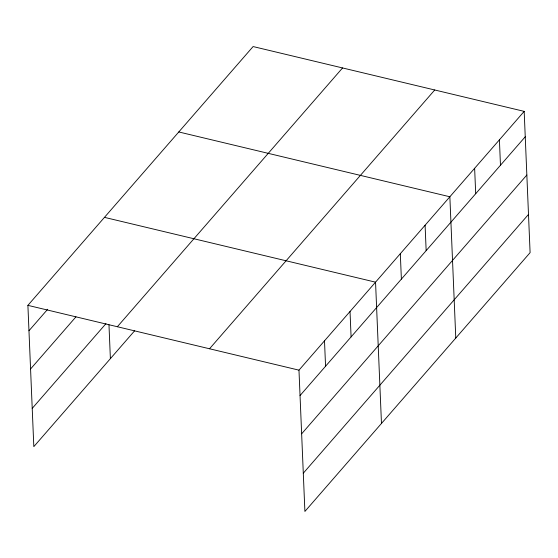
<?xml version="1.0" encoding="UTF-8"?>
<svg xmlns="http://www.w3.org/2000/svg" width="558" height="558" viewBox="0 0 558 558"><rect width="100%" height="100%" fill="white"/><g stroke="black" fill="none" stroke-linecap="round" stroke-linejoin="round"><path stroke-width="0.84" d="M134.597 330.824L33.822 446.63L27.9 305.352L253.102 46.558L524.178 111.37L530.1 252.648L304.898 511.442L298.976 370.156L524.178 111.37M28.967 330.755L47.681 309.251M30.564 368.991L75.944 316.853M32.218 408.393L105.95 323.661M117.354 326.737L342.556 67.95M209.522 348.771L434.724 89.984M300.044 395.566L525.245 136.773M301.648 433.803L526.843 175.017M303.294 473.198L528.496 214.411M178.783 131.96L449.86 196.772L455.781 338.05M104.465 217.362L375.548 282.167L381.47 423.452M27.9 305.352L298.976 370.156M499.41 139.835L500.47 165.245M474.635 168.3L475.702 193.71M425.091 225.237L426.159 250.64M400.316 253.702L401.383 279.112M350.026 311.497L351.087 336.906M324.498 340.826L325.565 366.236M108.97 324.749L110.386 358.641"/></g></svg>
